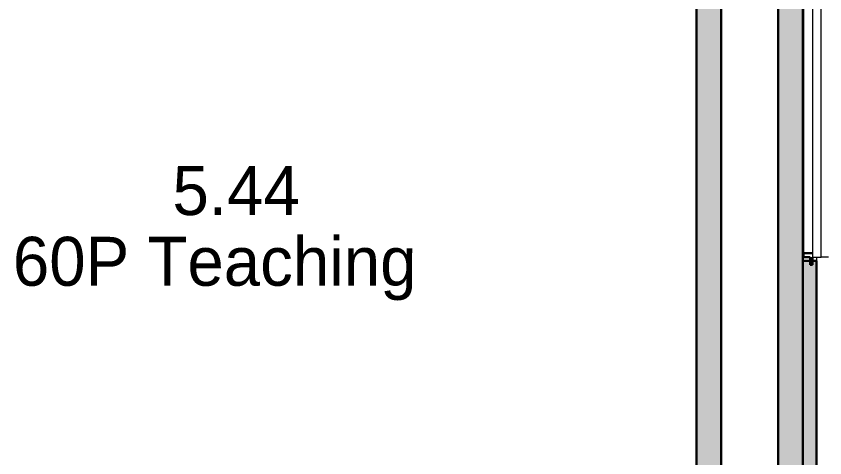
# Model space of a CAD drawing. Header units: millimetres. Extents: x 155927 to 326028, y -36033 to 97293.
# Drawn here: x 184839 to 188145, y 22322 to 24127 of the extents above; entities that cross this region are included whole.
import ezdxf

# ---------------------------------------------------------------- set-up
doc = ezdxf.new("R2010")
doc.units = ezdxf.units.MM
doc.header["$MEASUREMENT"] = 0
for name, color, linetype, lineweight in [('A-AREA-IDEN', 7, 'CONTINUOUS', 9), ('A-WALL', 7, 'CONTINUOUS', 9), ('A-WALL-PATT', 7, 'CONTINUOUS', 9), ('I-FURN', 8, 'CONTINUOUS', 9), ('I-WALL', 7, 'CONTINUOUS', 9)]:
    doc.layers.add(name, color=color, linetype=linetype, lineweight=lineweight)
doc.styles.add('Century Gothic', font='GOTHIC.TTF', dxfattribs={"height": 200})

msp = doc.modelspace()

# ---------------------------------------------------------------- hatches: boundary and pattern name
at = {"layer": 'A-WALL-PATT'}
for points in [[(188055.5, 15107.6), (188055.5, 26907.6), (187954.5, 26907.6), (187954.5, 15107.6)], [(187620.8, 15208.6), (187721.8, 15208.6), (187721.8, 26806.6), (187620.8, 26806.6), (187620.8, 16376.6)]]:
    msp.add_hatch(color=256, dxfattribs=at).paths.add_polyline_path(points, flags=0)
h = msp.add_hatch(color=256, dxfattribs=at)
h.paths.add_polyline_path([(188111.5, 15139.6), (188111.5, 17094.8), (188055.5, 17094.8), (188055.5, 15139.6)], flags=0)
h.paths.add_polyline_path([(188055.5, 17110.8), (188111.5, 17110.8), (188111.5, 20110.8), (188055.5, 20110.8), (188055.5, 18161.9)], flags=0)
h.paths.add_polyline_path([(188111.5, 20126.8), (188111.5, 23126.8), (188055.5, 23126.8), (188055.5, 20126.8)], flags=0)
h.paths.add_polyline_path([(188055.5, 25558.8), (188111.5, 25558.8), (188111.5, 26142.8), (188055.5, 26142.8)], flags=0)
h.paths.add_polyline_path([(188111.5, 26158.8), (188111.5, 26875.6), (188055.5, 26875.6), (188055.5, 26158.8)], flags=0)

# ---------------------------------------------------------------- linework, layer by layer
at = {"layer": 'A-WALL'}
msp.add_line((188057.5, 25526.8), (188057.5, 23158.8), dxfattribs=at)
at = {"layer": 'A-WALL', "lineweight": 30}
for p, q in [((188095.4, 23158.8), (188057.5, 23158.8)), ((188057.5, 23158.8), (188057.5, 23142.8)), ((188057.5, 23142.8), (188085.5, 23142.8)), ((188085.5, 23142.8), (188085.5, 23110.8)), ((188095.5, 23110.8), (188095.5, 23142.8)), ((188085.5, 23110.8), (188095.5, 23110.8))]:
    msp.add_line(p, q, dxfattribs=at)
at = {"layer": 'I-FURN'}
for p, q in [((188095.4, 25542.8), (188095.4, 23142.8)), ((188130.4, 23142.8), (188130.4, 25542.8)), ((188130.4, 23142.8), (188130.4, 25542.8)), ((188095.4, 23142.8), (188130.4, 23142.8)), ((188160.4, 23142.8), (188130.4, 23142.8))]:
    msp.add_line(p, q, dxfattribs=at)
at = {"layer": 'I-WALL', "lineweight": 30}
for p, q in [((188055.5, 15107.6), (188055.5, 26907.6)), ((187620.8, 26806.6), (187620.8, 15208.6)), ((187721.8, 15208.6), (187721.8, 26806.6)), ((187954.5, 26806.6), (187954.5, 15208.6)), ((188055.5, 23126.8), (188055.5, 20126.8)), ((188111.5, 23126.8), (188055.5, 23126.8)), ((188111.5, 20126.8), (188111.5, 23126.8))]:
    msp.add_line(p, q, dxfattribs=at)
at = {"layer": 'I-WALL'}
for p, q in [((188055.5, 23642.8), (188057.5, 23642.8)), ((188057.5, 23626.8), (188055.5, 23626.8)), ((188111.5, 23142.8), (188111.5, 23126.8))]:
    msp.add_line(p, q, dxfattribs=at)

# ---------------------------------------------------------------- texts
at = {"layer": 'A-AREA-IDEN', "style": 'Century Gothic'}
for s, p in [('5.44', (185478.3, 23314.4)), ('60P Teaching', (184825.9, 23025.4))]:
    msp.add_text(s, height=200, dxfattribs=at).set_placement(p)

doc.saveas('drawing.dxf')
